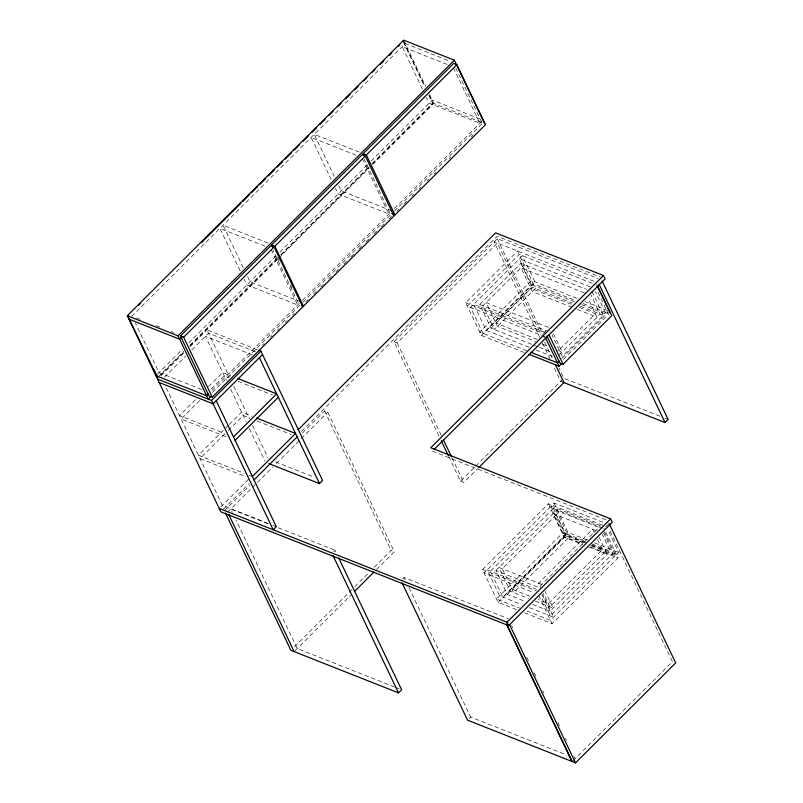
<?xml version="1.0" encoding="UTF-8"?>
<svg xmlns="http://www.w3.org/2000/svg" width="803" height="803" viewBox="0 0 803 803"><rect width="100%" height="100%" fill="white"/><g stroke="black" fill="none" stroke-linecap="round" stroke-linejoin="round"><path stroke-width="0.6" stroke-dasharray="4.01 3.01" d="M131.592 316.482L405.274 43.543L450.232 61.319M157.468 374.148L182.482 349.195M188.685 343.011L276.373 255.565M279.916 252.032L367.593 164.585M371.137 161.052L432.255 100.104L482.984 120.159M158.131 376.908L183.887 351.222M190.1 345.029L277.135 258.235M280.689 254.692L368.607 167.004M372.16 163.461L432.546 103.236L433.088 103.457L372.692 163.682M160.449 375.352L183.536 352.326M189.749 346.123L277.667 258.446M281.221 254.902L369.139 167.225M161.062 375.573L184.108 352.597M190.17 346.545L277.989 258.967M278.872 258.084L369.219 167.988M372.763 164.454L433.871 103.507L482.292 122.648M164.444 377.209L185.613 356.1M191.787 349.937L208.549 333.225L255.625 351.834M195.39 399.774L179.531 415.583L224.308 433.289M208.609 386.584L222.702 372.522L230.742 375.704M199.656 400.526L181.147 418.985L227.078 437.133M211.109 389.104L224.328 375.924L228.915 377.731M211.952 390.449L299.218 303.434M302.299 300.352L390.87 212.022M394.414 208.489L482.091 121.042M212.554 392.356L299.509 305.642L273.07 250.215M302.861 302.299L390.7 214.702L364.261 159.265M394.393 211.008L482.232 123.411M262.29 345.26L264.057 343.493M270.26 337.31L272.026 335.544M277.346 330.244L279.113 328.477M285.316 322.294L287.083 320.527M292.402 315.228L294.169 313.461M305.692 301.978L308.342 299.328M313.662 294.028L316.312 291.379M320.748 286.962L323.398 284.312M328.718 279.012L331.368 276.362M335.805 271.946L338.454 269.296M343.774 263.996L346.434 261.346M350.861 256.93L354.404 253.397M358.831 248.98L361.491 246.33M365.917 241.914L369.46 238.381M373.887 233.964L376.547 231.314M380.973 226.898L384.517 223.364M388.943 218.948L391.603 216.298M396.913 210.998L398.689 209.232M403.999 203.932L406.659 201.282M411.969 195.982L413.746 194.216M419.056 188.916L420.832 187.149M427.025 180.966L428.802 179.199M434.112 173.9L435.888 172.133M449.168 158.884L450.945 157.117M471.311 136.801L473.087 135.034M228.373 425.299L198.411 455.181L244.343 473.338M229.256 424.426L241.593 412.12L251.921 416.205M224.71 433.971L200.037 458.573L245.959 476.731M228.233 430.458L243.209 415.512L250.104 418.243M220.785 506.884L249.342 478.407M223.505 509.182L249.191 483.567M301.446 431.452L497.187 236.243L600.473 277.075M224.368 510.818L250.084 485.183M302.38 433.018L324.542 410.915L327.785 412.2L394.333 551.721L376.607 569.407M439.06 436.19L393.972 341.676L497.258 238.672L598.115 278.541M227.61 512.103L251.54 488.224M252.433 487.341L272.819 467.015M276.362 463.472L327.785 412.2M393.972 341.676L397.214 342.951L497.388 243.058L540.861 334.199M524.289 352.467L481.388 335.503L465.74 302.701L517.554 251.028L535.4 288.488L494.297 329.481L482.964 305.722L524.068 264.729M538.221 346.846L491.055 328.206L479.722 304.447L520.836 263.454L586.501 289.411M481.388 335.503L533.202 283.83L576.102 300.794M491.055 328.206L532.158 287.203L572.398 303.112M546.06 330.786L543.43 333.416L465.74 302.701M333.496 551.791L335.052 550.246L336.658 553.618M559.039 355.077L600.142 314.083L590.968 294.852M592.042 291.599L603.374 315.358L562.271 356.351L552.022 334.861M561.849 358.449L608.493 311.925M563.365 359.443L608.523 314.405L597.191 290.646M294.47 646.806L353.862 587.575M354.745 586.692L368.928 572.549M374.248 567.239L391.091 550.446L394.333 551.721M448.716 456.445L460.52 481.198L474.714 467.055M475.597 466.172L563.033 378.976M295.042 650.741L351.784 594.16M460.52 481.198L463.763 482.483L477.946 468.34M402.574 579.104L404.13 577.548L508.46 618.792M516.49 609.628L498.121 602.37L482.473 569.558L548.449 503.762L602.411 525.092L599.771 527.732M583.349 542.808L564.91 535.511L550.878 506.101L553.99 502.999L604.709 523.054M495.923 570.592L556.188 510.487L598.998 527.42L538.733 587.515L495.923 570.592L507.255 594.34L524.61 601.206M564.91 535.511L568.012 532.409L587.615 540.158M498.121 602.37L564.097 536.565L582.466 543.832M507.255 594.34L567.51 534.246L586.029 541.563M605.592 526.959L609.136 523.426M532.71 604.408L550.065 611.274L610.33 551.169L602.23 534.206M591.42 545.99L615.63 555.566L618.742 552.464L607.951 529.839M524.53 612.809L552.083 623.7L618.059 557.904L604.037 528.484M469.123 718.625L470.678 717.079L566.898 755.111M573.161 760.682L672.442 661.672L609.116 528.896M447.13 64.421L402.162 46.644L422.669 89.635M359.212 152.088L314.254 134.312L334.219 176.178M356.11 155.19L311.142 137.413L331.107 179.27M594.079 281.281L494.146 241.773L539.767 337.421M592.223 283.298L519.17 254.421L467.356 306.094L545.046 336.808M590.265 286.852L519.3 258.797L531.706 284.824L574.757 301.838M391.964 210.938L341.235 190.883L338.535 185.222M584.544 292.965L520.956 267.831L532.289 291.589L576.223 308.954M576.805 298.314L531.576 280.438L479.762 332.111L529.629 351.824M584.845 301.496L608.112 310.691M583.058 303.544L608.574 313.632M581.733 304.598L606.165 314.254L595.374 291.63M580.489 306.314L603.374 315.358M571.134 304.186L530.673 288.197L495.782 322.987L537.408 339.438M579.224 307.388L595.414 313.782L560.524 348.582L557.061 347.207M577.377 309.416L597.03 317.185L588.398 299.077M548.499 327.303L486.076 302.621L497.408 326.379L535.551 341.466M479.722 304.447L546.542 330.856M544.665 332.322L473.7 304.277L486.116 330.294L529.157 347.308M542.487 344.206L548.268 346.494M557.523 350.148L562.14 351.975L552.966 332.743M539.385 347.308L549.784 351.423M268.021 243.038L223.063 225.262L243.57 268.252M536.133 350.068L552.424 356.502M264.92 246.14L219.952 228.363L240.458 271.354M660.026 416.235L563.806 378.203L558.978 368.075M664.663 418.072L668.136 419.447M563.937 382.579L560.695 381.295L553.719 366.67M300.774 301.878L250.044 281.823L247.344 276.172M257.452 349.807L206.933 329.832L229.467 377.079M252.513 354.936L205.438 336.327L226.356 380.18M136.651 317.858L140.113 319.223M156.254 325.606L160.861 327.423M171.24 331.529L173.548 332.442M432.405 451.156L607.64 520.424M238.1 381.365L272.548 394.986M550.878 506.101L601.608 526.156M602.882 528.033L550.065 507.155L484.089 572.951L533.463 592.473M595.886 530.512L553.076 513.589L564.409 537.348L582.406 544.464M594.531 542.898L618.742 552.464M201.683 389.465L159.024 372.602L135.285 322.826M591.811 543.852L610.33 551.169M585.437 542.256L562.481 533.172L496.505 598.968L519.461 608.052M592.333 544.976L616.443 554.512L550.467 620.307L526.356 610.772M585.327 542.868L566.025 535.24L511.983 589.131L530.151 596.308M591.008 545.107L602.36 549.603L548.319 603.495L538.1 599.45M590.506 547.014L618.059 557.904M588.709 546.953L607.219 554.271L599.128 537.307M256.99 420.963L291.439 434.584M275.509 461.896L314.545 477.333M541.844 584.413L499.034 567.49L510.367 591.239L528.364 598.355M248.93 475.155L252.383 476.52M536.575 589.372L487.2 569.849L499.607 595.876L521.428 604.498M482.473 569.558L536.434 590.898M535.179 601.056L553.177 608.172L545.086 591.199M529.468 607.67L553.578 617.206L542.788 594.581M268.262 523.496L222.331 505.338L165.478 386.133M272.859 525.313L276.302 526.668M267.811 523.666L230.722 509.002L232.328 512.374M278.25 527.792L335.052 550.246M394.644 687.017L297.271 648.523L236.082 520.254M395.809 687.478L399.282 688.854M455.793 67.974L481.7 122.277M453.434 67.833L479.873 123.26L429.143 103.206L426.443 97.554M520.836 263.454L532.158 287.203M403.658 40.15L425.781 86.533M429.555 94.453L433.871 103.507M403.949 42.368L424.988 86.483M429.304 95.537L433.088 103.457M497.258 238.672L542.336 333.195M542.878 334.319L544.484 337.692M403.407 42.147L424.446 86.272M428.772 95.316L432.546 103.236M544.615 342.068L552.133 357.827M542.447 343.042L549.965 358.79M604.298 531.807L615.63 555.566M603.495 532.861L613.201 553.227L550.336 615.921L541.162 596.689M594.27 532.63L592.644 529.237L538.612 583.129L540.77 587.655M597.502 539.415L603.976 552.996L549.935 606.887L543.46 593.317M553.99 502.999L568.012 532.409M556.188 510.487L567.51 534.246M548.449 503.762L564.097 536.565M362.414 158.603L388.853 214.04L338.123 193.985L335.423 188.324M541.975 594.3L550.065 611.274M538.592 595.414L552.083 623.7M397.214 342.951L441.218 435.226M451.959 457.73L463.763 482.483M511.682 625.547L512.756 627.795M526.708 657.055L529.388 662.676M534.216 672.804L536.364 677.31M542.808 690.811L543.882 693.059M557.834 722.319L560.514 727.94M565.352 738.067L566.416 740.316M573.934 756.075L575.008 758.323M277.537 257.442L279.153 260.834M290.485 284.593L292.101 287.986M271.223 249.542L297.662 304.979L246.933 284.924L244.232 279.273M404.13 577.548L405.204 579.806M408.958 587.676L470.678 717.079M324.542 410.915L391.091 550.446M233.753 386.082L249.311 418.694M252.533 425.439L268.082 458.051M230.652 389.174L246.2 421.796M249.422 428.541L264.98 461.153M522.412 255.695L470.598 307.368L483.004 333.396L534.818 281.723L522.412 255.695M553.307 508.44L490.442 571.134L502.849 597.151L565.713 534.457L553.307 508.44M556.308 514.874L502.266 568.765L513.599 592.524L567.641 538.632L556.308 514.874"/><path stroke-width="1.2" d="M434.172 449.389L605.111 278.912L603.495 275.509L430.779 447.753L610.671 518.868L612.287 522.261L508.66 625.607L220.845 511.832L127.316 315.74L403.658 40.15L454.378 60.205L484.6 123.552M138.758 305.16L140.535 303.393M201.814 242.275L240.89 203.31M242.667 201.543L249.773 194.456M251.55 192.68L257.763 186.487M259.54 184.71L265.753 178.507M268.423 175.857L274.636 169.654M277.296 166.994L282.626 161.684M285.296 159.024L291.509 152.831M294.169 150.171L299.499 144.851M303.052 141.308L308.382 135.998M311.935 132.455L316.372 128.028M319.925 124.485L325.255 119.175M328.808 115.632L333.245 111.195M337.692 106.769L341.245 103.226M345.681 98.799L350.118 94.373M354.565 89.946L358.118 86.403M363.448 81.083L366.991 77.55M372.321 72.23L374.991 69.57M380.321 64.26L383.864 60.717M389.194 55.407L391.864 52.747M398.077 46.544L399.854 44.777M127.316 315.74L178.045 335.795L454.378 60.205M180.404 335.945L270.912 245.688L274.144 246.963L302.741 306.927L212.243 397.184L209.001 395.899L180.404 335.945L183.646 337.22L212.243 397.184M272.679 247.254L271.595 244.995L362.103 154.738L365.335 156.023L393.932 215.977L303.434 306.234L301.276 305.381M364.211 155.973L363.137 153.704L453.635 63.447L456.877 64.732L485.474 124.686L394.976 214.943L391.734 213.668M182.321 336.537L179.661 339.187L128.932 319.132M183.646 337.22L274.144 246.963M271.595 244.995L274.837 246.28L365.335 156.023M363.137 153.704L366.369 154.989L456.877 64.732M208.409 393.982L206.642 395.749L155.912 375.694M210.918 396.491L208.258 399.141L178.045 335.795M157.529 379.096L211.5 400.426L260.895 351.162L322.585 480.505L319.484 483.607L268.955 463.632M262.511 354.555L213.116 403.819L159.155 382.489M233.492 436.922L276.674 393.861L237.628 378.424M235.108 440.315L278.29 397.254M298.054 429.826L495.561 232.85L603.495 275.509M252.383 476.52L295.554 433.459L256.518 418.022M253.999 479.913L297.18 436.852M559.219 361.079L557.463 362.826L530.703 352.246M528.926 354.304L559.079 366.218L561.709 363.588M546.873 335.825L559.821 362.976L563.064 364.251L611.766 315.679L597.733 286.269M354.444 591.51L373.947 572.057M478.829 467.446L563.937 382.579L555.345 364.572M563.013 382.218L665.035 422.549L668.136 419.447L602.13 281.04M225.442 513.067L290.917 650.34L398.489 692.869L401.6 689.767L338.806 558.125M219.229 508.44L507.044 622.215L610.671 518.868M506.793 624.292L572.278 761.565L575.51 762.85L675.684 662.947L609.136 523.426M402.865 41.023L403.407 41.234M258.596 350.259L260.895 351.162M128.099 315.79L127.567 315.579L157.779 378.012M599.018 284.142L665.035 422.549M596.86 285.135L608.734 310.018M609.276 311.152L610.35 313.411M549.031 334.841L563.064 364.251M545.588 337.933L559.079 366.218M366.369 154.989L394.976 214.943M443.366 439.723L451.416 456.606M441.208 440.696L448.184 455.321M509.493 624.453L575.51 762.85M507.044 622.215L508.66 625.607M506.422 624.152L571.897 761.425L467.567 720.181L402.092 582.898M274.837 246.28L303.434 306.234M259.399 357.656L319.484 483.607M333.014 555.596L398.489 692.869M216.228 400.717L276.302 526.668L273.191 529.769L211.5 400.426M228.684 514.352L294.159 651.624M153.463 368.958L157.237 376.878"/></g></svg>
